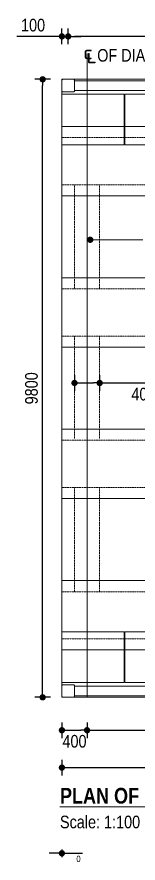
# Model space of a CAD drawing. Header units: inches. Extents: x -36047 to 217865, y -75686 to -40231.
# Drawn here: x 51245 to 53171, y -57635 to -44217 of the extents above; entities that cross this region are included whole.
import ezdxf

# ---------------------------------------------------------------- set-up
doc = ezdxf.new("R2010")
doc.units = ezdxf.units.IN
doc.header["$LTSCALE"] = 3
doc.header["$MEASUREMENT"] = 0
doc.header["$PDMODE"] = 34
doc.linetypes.add('CENTER', pattern=[2, 1.25, -0.25, 0.25, -0.25])
doc.linetypes.add('DASHED2', pattern=[0.375, 0.25, -0.125])
for name, color, linetype, lineweight in [('Center Line', 9, 'Continuous', 15), ('Conc out', 6, 'Continuous', 15), ('Concrete', 4, 'Continuous', 20), ('Deck Slab', 171, 'Continuous', 20), ('DIMS', 150, 'Continuous', 9), ('DIMS @ 100', 150, 'Continuous', 9), ('Ralling', 140, 'Continuous', 20), ('Re-bar', 1, 'Continuous', 30), ('Re-bar @ 50', 1, 'Continuous', 30), ('Text_Normal @ 100', 7, 'Continuous', 25), ('Text_Title @ 100', 1, 'Continuous', 20)]:
    doc.layers.add(name, color=color, linetype=linetype, lineweight=lineweight)
doc.styles.add('Swis Cn BT', font='swissc.ttf')
doc.styles.add('SWIS_B_T', font='swisscb.ttf', dxfattribs={"height": 2.5})
doc.styles.add('SWIS_R_N', font='swissc.ttf', dxfattribs={"height": 2})
doc.dimstyles.new('dim _100', dxfattribs={"dimscale": 100, "dimtxt": 1.75, "dimasz": 1.75, "dimexe": 1, "dimexo": 2, "dimgap": 1, "dimtad": 1, "dimdec": 0, "dimzin": 0, "dimdsep": 46, "dimtxsty": 'Swis Cn BT', "dimcen": 0.09, "dimclrd": 256, "dimclre": 256, "dimclrt": 256, "dimadec": 3, "dimazin": 0, "dimtfac": 1, "dimtdec": 0, "dimtofl": 0, "dimtmove": 0, "dimatfit": 3, "dimfxl": 1, "dimtolj": 1, "dimtzin": 0, "dimlwd": -1, "dimlwe": -1, "dimarcsym": 0})
doc.dimstyles.new('Dot_Anno', dxfattribs={"dimtxt": 2, "dimasz": 1, "dimexe": 1.25, "dimexo": 0.75, "dimgap": 0.75, "dimtad": 2, "dimdec": 0, "dimzin": 0, "dimdsep": 46, "dimtxsty": 'SWIS_R_N', "dimblk": 'DOT', "dimcen": 0.5, "dimadec": 0, "dimazin": 0, "dimtfac": 1, "dimtdec": 0, "dimtofl": 0, "dimtmove": 0, "dimatfit": 3, "dimfxl": 1.25, "dimfxlon": 1, "dimtolj": 1, "dimtzin": 0, "dimarcsym": 0})
doc.dimstyles.new('Dot_Blanck', dxfattribs={"dimtxt": 2, "dimasz": 2, "dimexe": 1.25, "dimexo": 0.75, "dimgap": 0.75, "dimtad": 2, "dimdec": 0, "dimzin": 0, "dimdsep": 46, "dimtxsty": 'SWIS_R_N', "dimblk": 'DOT', "dimcen": 0.5, "dimadec": 0, "dimazin": 0, "dimtfac": 1, "dimtdec": 0, "dimtofl": 0, "dimtmove": 0, "dimatfit": 3, "dimldrblk": 'DOTBLANK', "dimfxl": 1.25, "dimfxlon": 1, "dimtolj": 1, "dimtzin": 0, "dimarcsym": 0})

# ---------------------------------------------------------------- blocks, each defined once
blk = doc.blocks.new('_Dot')
at = {"color": 0, "linetype": 'ByBlock', "lineweight": -2}
blk.add_line((-0.5, 0), (-1, 0), dxfattribs=at)
at = {"color": 0, "linetype": 'ByBlock', "const_width": 0.5}
blk.add_lwpolyline([(-0.25, 0, 1), (0.25, 0, 1)], format="xyb", close=True, dxfattribs=at)
blk = doc.blocks.new('*D109')
at = {"layer": 'DEFPOINTS', "color": 0, "transparency": 16777216}
for p in [(51960, -55006), (52360, -55006), (52360, -55528)]:
    blk.add_point(p, dxfattribs=at)
at = {"layer": 'DIMS', "color": 0, "lineweight": -2, "transparency": 16777216}
for p, q in [((51960, -55403), (51960, -55653)), ((52360, -55403), (52360, -55653)), ((52060, -55528), (52260, -55528))]:
    blk.add_line(p, q, dxfattribs=at)
at = {"layer": 'DIMS', "color": 0, "lineweight": -2, "transparency": 16777216, "xscale": 100, "yscale": 100, "zscale": 100, "rotation": 180}
blk.add_blockref('_Dot', (51960, -55528), dxfattribs=at)
at = {"layer": 'DIMS', "color": 0, "lineweight": -2, "transparency": 16777216, "xscale": 100, "yscale": 100, "zscale": 100}
blk.add_blockref('_Dot', (52360, -55528), dxfattribs=at)
at = {"layer": 'DIMS', "color": 0, "transparency": 16777216, "insert": (52160, -55705), "char_height": 200, "attachment_point": 5, "style": 'SWIS_R_N'}
blk.add_mtext('\\A1;400', dxfattribs=at)
blk = doc.blocks.new('*D111')
at = {"layer": 'DEFPOINTS', "color": 0, "transparency": 16777216}
for p in [(52160, -49814), (52560, -49814), (52560, -50021)]:
    blk.add_point(p, dxfattribs=at)
at = {"layer": 'DIMS', "color": 0, "lineweight": -2, "transparency": 16777216}
for p, q in [((52160, -49896), (52160, -50146)), ((52560, -49896), (52560, -50146)), ((52260, -50021), (52460, -50021)), ((52560, -50021), (53519, -50021))]:
    blk.add_line(p, q, dxfattribs=at)
at = {"layer": 'DIMS', "color": 0, "lineweight": -2, "transparency": 16777216, "xscale": 100, "yscale": 100, "zscale": 100, "rotation": 180}
blk.add_blockref('_Dot', (52160, -50021), dxfattribs=at)
at = {"layer": 'DIMS', "color": 0, "lineweight": -2, "transparency": 16777216, "xscale": 100, "yscale": 100, "zscale": 100}
blk.add_blockref('_Dot', (52560, -50021), dxfattribs=at)
at = {"layer": 'DIMS', "color": 0, "transparency": 16777216, "insert": (53255, -50199), "char_height": 200, "attachment_point": 5, "style": 'SWIS_R_N'}
blk.add_mtext('\\A1;400', dxfattribs=at)
blk = doc.blocks.new('*D112')
at = {"layer": 'DEFPOINTS', "color": 0, "transparency": 16777216}
for p in [(51960, -44526), (51960, -45206), (52060, -45206)]:
    blk.add_point(p, dxfattribs=at)
at = {"layer": 'DIMS', "color": 0, "lineweight": -2, "transparency": 16777216}
for p, q in [((51960, -44651), (51960, -44401)), ((52060, -44651), (52060, -44401)), ((51860, -44526), (51245, -44526)), ((52160, -44526), (52260, -44526))]:
    blk.add_line(p, q, dxfattribs=at)
at = {"layer": 'DIMS', "color": 0, "lineweight": -2, "transparency": 16777216, "xscale": 100, "yscale": 100, "zscale": 100}
blk.add_blockref('_Dot', (51960, -44526), dxfattribs=at)
at = {"layer": 'DIMS', "color": 0, "lineweight": -2, "transparency": 16777216, "xscale": 100, "yscale": 100, "zscale": 100, "rotation": 180}
blk.add_blockref('_Dot', (52060, -44526), dxfattribs=at)
at = {"layer": 'DIMS', "color": 0, "transparency": 16777216, "insert": (51502, -44348), "char_height": 200, "attachment_point": 5, "style": 'SWIS_R_N'}
blk.add_mtext('\\A1;100', dxfattribs=at)
blk = doc.blocks.new('*D114')
at = {"layer": 'DEFPOINTS', "color": 0, "transparency": 16777216}
for p in [(52360, -55006), (62090, -55006), (62090, -55528)]:
    blk.add_point(p, dxfattribs=at)
at = {"layer": 'DIMS', "color": 0, "lineweight": -2, "transparency": 16777216}
for p, q in [((52360, -55403), (52360, -55653)), ((62090, -55403), (62090, -55653)), ((52460, -55528), (61990, -55528))]:
    blk.add_line(p, q, dxfattribs=at)
at = {"layer": 'DIMS', "color": 0, "lineweight": -2, "transparency": 16777216, "xscale": 100, "yscale": 100, "zscale": 100, "rotation": 180}
blk.add_blockref('_Dot', (52360, -55528), dxfattribs=at)
at = {"layer": 'DIMS', "color": 0, "lineweight": -2, "transparency": 16777216, "xscale": 100, "yscale": 100, "zscale": 100}
blk.add_blockref('_Dot', (62090, -55528), dxfattribs=at)
at = {"layer": 'DIMS', "color": 0, "transparency": 16777216, "insert": (56278, -55705), "char_height": 200, "attachment_point": 5, "style": 'SWIS_R_N'}
blk.add_mtext('\\A1;9730', dxfattribs=at)
blk = doc.blocks.new('*D117')
at = {"layer": 'DEFPOINTS', "color": 0, "transparency": 16777216}
for p in [(52060, -44526), (52060, -45206), (66850, -45206)]:
    blk.add_point(p, dxfattribs=at)
at = {"layer": 'DIMS', "color": 0, "lineweight": -2, "transparency": 16777216}
for p, q in [((52060, -44651), (52060, -44401)), ((66850, -44651), (66850, -44401)), ((66750, -44526), (52160, -44526))]:
    blk.add_line(p, q, dxfattribs=at)
at = {"layer": 'DIMS', "color": 0, "lineweight": -2, "transparency": 16777216, "xscale": 100, "yscale": 100, "zscale": 100, "rotation": 180}
blk.add_blockref('_Dot', (52060, -44526), dxfattribs=at)
at = {"layer": 'DIMS', "color": 0, "lineweight": -2, "transparency": 16777216, "xscale": 100, "yscale": 100, "zscale": 100}
blk.add_blockref('_Dot', (66850, -44526), dxfattribs=at)
at = {"layer": 'DIMS', "color": 0, "transparency": 16777216, "insert": (58458, -44348), "char_height": 200, "attachment_point": 5, "style": 'SWIS_R_N'}
blk.add_mtext('\\A1;9x1475+1x1515=14790', dxfattribs=at)
blk = doc.blocks.new('*U28')
at = {"layer": 'Deck Slab', "lineweight": 15}
blk.add_lwpolyline([(-495, 402.5), (495, 402.5), (495, -402.5), (-495, -402.5)], close=True, dxfattribs=at)
blk = doc.blocks.new('*U29')
at = {"color": 0, "linetype": 'ByBlock', "lineweight": -2, "transparency": 16777216}
for p in [(0, 0), (1000, 0)]:
    blk.add_blockref('*U28', p, dxfattribs=at)
blk = doc.blocks.new('*D123')
at = {"layer": 'DEFPOINTS', "color": 0, "transparency": 16777216}
for p in [(51960, -55006), (81960, -55006), (81960, -56121)]:
    blk.add_point(p, dxfattribs=at)
at = {"layer": 'DIMS', "color": 0, "lineweight": -2, "transparency": 16777216}
for p, q in [((51960, -55996), (51960, -56246)), ((81960, -55996), (81960, -56246)), ((52060, -56121), (81860, -56121))]:
    blk.add_line(p, q, dxfattribs=at)
at = {"layer": 'DIMS', "color": 0, "lineweight": -2, "transparency": 16777216, "xscale": 100, "yscale": 100, "zscale": 100, "rotation": 180}
blk.add_blockref('_Dot', (51960, -56121), dxfattribs=at)
at = {"layer": 'DIMS', "color": 0, "lineweight": -2, "transparency": 16777216, "xscale": 100, "yscale": 100, "zscale": 100}
blk.add_blockref('_Dot', (81960, -56121), dxfattribs=at)
at = {"layer": 'DIMS', "color": 0, "transparency": 16777216, "insert": (67063, -56299), "char_height": 200, "attachment_point": 5, "style": 'SWIS_R_N'}
blk.add_mtext('\\A1;30000', dxfattribs=at)
blk = doc.blocks.new('*U30')
at = {"layer": 'Deck Slab', "lineweight": 15}
blk.add_lwpolyline([(-495, 402.5), (495, 402.5), (495, -402.5), (-495, -402.5)], close=True, dxfattribs=at)
blk = doc.blocks.new('*U31')
at = {"color": 0, "linetype": 'ByBlock', "lineweight": -2, "transparency": 16777216}
for p in [(0, 0), (1000, 0)]:
    blk.add_blockref('*U30', p, dxfattribs=at)
blk = doc.blocks.new('*U43')
at = {"layer": 'Ralling'}
for p, q in [((537, 75), (-738, 75)), ((537, -75), (-738, -75))]:
    blk.add_line(p, q, dxfattribs=at)
blk.add_lwpolyline([(725, -100), (550, -100), (537, -88), (537, 88), (550, 100), (725, 100), (738, 88), (738, -88)], close=True, dxfattribs=at)
blk = doc.blocks.new('*U44')
at = {"color": 0, "linetype": 'ByBlock', "lineweight": -2, "transparency": 16777216}
for p in [(0, 0), (1475, 0), (2950, 0), (4425, 0), (5900, 0), (7375, 0), (8850, 0), (10325, 0), (11800, 0)]:
    blk.add_blockref('*U43', p, dxfattribs=at)
blk = doc.blocks.new('*D124')
at = {"layer": 'DEFPOINTS', "color": 0, "transparency": 16777216}
for p in [(51960, -45206), (51960, -55006), (51960, -57480)]:
    blk.add_point(p, dxfattribs=at)
at = {"layer": 'Re-bar', "color": 0, "lineweight": -2, "transparency": 16777216}
for p, q in [((51960, -57418), (51960, -57543)), ((51960, -57418), (51960, -57543)), ((51860, -57480), (51760, -57480)), ((52060, -57480), (52289, -57480))]:
    blk.add_line(p, q, dxfattribs=at)
at = {"layer": 'Re-bar', "color": 0, "lineweight": -2, "transparency": 16777216, "xscale": 100, "yscale": 100, "zscale": 100}
blk.add_blockref('_Dot', (51960, -57480), dxfattribs=at)
at = {"layer": 'Re-bar', "color": 0, "lineweight": -2, "transparency": 16777216, "xscale": 100, "yscale": 100, "zscale": 100, "rotation": 180}
blk.add_blockref('_Dot', (51960, -57480), dxfattribs=at)
at = {"layer": 'Re-bar', "color": 0, "transparency": 16777216, "insert": (52224, -57569), "char_height": 100, "attachment_point": 5, "style": 'SWIS_R_N'}
blk.add_mtext('\\A1;0', dxfattribs=at)
blk = doc.blocks.new('_DotBlank')
at = {"color": 0, "linetype": 'ByBlock', "lineweight": -2}
blk.add_line((-0.5, 0), (-1, 0), dxfattribs=at)
blk.add_circle((0, 0), 0.5, dxfattribs=at)
blk = doc.blocks.new('*U127')
at = {"layer": 'Ralling'}
for p, q in [((537, 75), (-738, 75)), ((537, -75), (-738, -75))]:
    blk.add_line(p, q, dxfattribs=at)
blk.add_lwpolyline([(725, -100), (550, -100), (537, -88), (537, 88), (550, 100), (725, 100), (738, 88), (738, -88)], close=True, dxfattribs=at)
blk = doc.blocks.new('*U128')
at = {"color": 0, "linetype": 'ByBlock', "lineweight": -2, "transparency": 16777216}
for p in [(0, 0), (1475, 0), (2950, 0), (4425, 0), (5900, 0), (7375, 0), (8850, 0), (10325, 0), (11800, 0)]:
    blk.add_blockref('*U127', p, dxfattribs=at)
blk = doc.blocks.new('*D157')
at = {"layer": 'DEFPOINTS', "color": 0, "transparency": 16777216}
for p in [(51654, -45206), (51960, -45206), (51960, -55006)]:
    blk.add_point(p, dxfattribs=at)
at = {"layer": 'DIMS', "color": 0, "lineweight": -2, "transparency": 16777216}
for p, q in [((51779, -45206), (51529, -45206)), ((51654, -54906), (51654, -45306)), ((51779, -55006), (51529, -55006))]:
    blk.add_line(p, q, dxfattribs=at)
at = {"layer": 'DIMS', "color": 0, "lineweight": -2, "transparency": 16777216, "xscale": 100, "yscale": 100, "zscale": 100}
for p, rotation in [((51654, -45206), 90), ((51654, -55006), 270)]:
    blk.add_blockref('_Dot', p, dxfattribs=dict(at, rotation=rotation))
at = {"layer": 'DIMS', "color": 0, "transparency": 16777216, "insert": (51477, -50106), "char_height": 200, "attachment_point": 5, "rotation": 90, "style": 'SWIS_R_N'}
blk.add_mtext('\\A1;9800', dxfattribs=at)

msp = doc.modelspace()

# ---------------------------------------------------------------- linework, layer by layer
at = {"layer": 'Center Line', "linetype": 'CENTER', "ltscale": 1.5}
msp.add_line((52360, -55005.9), (52360, -44798.5), dxfattribs=at)
at = {"layer": 'Conc out'}
for p, q in [((81960, -45955.9), (51960, -45955.9)), ((81960, -47055.9), (51960, -47055.9)), ((81960, -48355.9), (51960, -48355.9)), ((81960, -49455.9), (51960, -49455.9)), ((81960, -50755.9), (51960, -50755.9)), ((81960, -51855.9), (51960, -51855.9)), ((81960, -53155.9), (51960, -53155.9)), ((81960, -54255.9), (51960, -54255.9))]:
    msp.add_line(p, q, dxfattribs=at)
at = {"layer": 'Concrete', "color": 4, "ltscale": 1.5}
for p, q in [((51960, -55005.9), (51960, -45205.9)), ((81960, -55005.9), (51960, -55005.9))]:
    msp.add_line(p, q, dxfattribs=at)
at = {"layer": 'Concrete', "color": 4, "linetype": 'DASHED2', "ltscale": 1.5}
for p, q in [((51960, -45205.9), (81960, -45205.9)), ((81960, -46130.9), (51960, -46130.9)), ((81960, -46880.9), (51960, -46880.9)), ((52160, -46880.9), (52160, -48530.9)), ((52560, -46880.9), (52560, -48530.9)), ((81960, -48530.9), (51960, -48530.9)), ((81960, -49280.9), (51960, -49280.9)), ((52160, -50905.9), (52160, -49280.9)), ((52560, -50905.9), (52560, -49280.9)), ((81960, -50930.9), (51960, -50930.9)), ((81960, -51680.9), (51960, -51680.9)), ((52160, -53330.9), (52160, -51680.9)), ((52560, -53330.9), (52560, -51680.9)), ((81960, -53330.9), (51960, -53330.9)), ((81960, -54080.9), (51960, -54080.9)), ((51960, -55005.9), (81960, -55005.9))]:
    msp.add_line(p, q, dxfattribs=at)
at = {"layer": 'Ralling'}
for p, q in [((51960, -45205.9), (81960, -45205.9)), ((51972.5, -45205.9), (51960, -45218.4)), ((51960, -45218.4), (51960, -45393.4)), ((52147.5, -45205.9), (51972.5, -45205.9)), ((52160, -45218.4), (52147.5, -45205.9)), ((52160, -45393.4), (52160, -45218.4)), ((51960, -45393.4), (51972.5, -45405.9)), ((51972.5, -45405.9), (52147.5, -45405.9)), ((52147.5, -45405.9), (52160, -45393.4)), ((51960, -54818.4), (51972.5, -54805.9)), ((51960, -54993.4), (51960, -54818.4)), ((51972.5, -54805.9), (52147.5, -54805.9)), ((52147.5, -54805.9), (52160, -54818.4)), ((52160, -54818.4), (52160, -54993.4)), ((51972.5, -55005.9), (51960, -54993.4)), ((51960, -55005.9), (81960, -55005.9)), ((52147.5, -55005.9), (51972.5, -55005.9)), ((52160, -54993.4), (52147.5, -55005.9))]:
    msp.add_line(p, q, dxfattribs=at)
for points in [[(51972.5, -45405.9), (52147.5, -45405.9), (52160, -45393.4), (52160, -45218.4), (52147.5, -45205.9), (51972.5, -45205.9), (51960, -45218.4), (51960, -45393.4)], [(51972.5, -54805.9), (52147.5, -54805.9), (52160, -54818.4), (52160, -54993.4), (52147.5, -55005.9), (51972.5, -55005.9), (51960, -54993.4), (51960, -54818.4)]]:
    msp.add_lwpolyline(points, close=True, dxfattribs=at)

# ---------------------------------------------------------------- block references
for name, p in [('*U44', (52897.5, -45305.9)), ('*U29', (52455, -45843.4))]:
    msp.add_blockref(name, p)
at = {"xscale": -1, "rotation": 180}
for name, p in [('*U31', (52455, -54368.4)), ('*U128', (52897.5, -54905.9))]:
    msp.add_blockref(name, p, dxfattribs=at)

# ---------------------------------------------------------------- texts
at = {"layer": 'Text_Normal @ 100', "style": 'SWIS_R_N'}
msp.add_text('Scale: 1:100', height=200, dxfattribs=at).set_placement((51929.4, -57083.3))
at = {"layer": 'Text_Normal @ 100', "insert": (52298.1, -44675.8), "char_height": 200, "width": 3457.556, "attachment_point": 1, "style": 'SWIS_R_N'}
msp.add_mtext('{\\fISOCPEUR|b0|i0|c0|p34;\\H1.25x;℄} OF DIAPHRAGM', dxfattribs=at)
at = {"layer": 'Text_Title @ 100', "style": 'SWIS_B_T'}
msp.add_text('%%UPLAN OF DECK', height=250, dxfattribs=at).set_placement((51929.4, -56691.9))

# ---------------------------------------------------------------- dimensions: what is measured, and where the dimension line sits
at = {"layer": 'DIMS @ 100'}
for base, p1, angle, picture, middle in [((51960, -44525.6), (52060, -45205.9), 180, '*D112', (51502.4, -44347.9)), ((51654.3, -45205.9), (51960, -55005.9), 90, '*D157', (51476.7, -50105.9))]:
    dim = msp.add_linear_dim(base=base, p1=p1, p2=(51960, -45205.9), angle=angle, dimstyle='Dot_Anno', override={"dimscale": 100, "dimtix": 0, "dimtofl": 0, "dimtmove": 0, "dimatfit": 3}, dxfattribs=at)
    dim.commit()
    dim.dimension.update_dxf_attribs({"geometry": picture, "text_midpoint": middle})
dim = msp.add_linear_dim(base=(52060, -44525.6), p1=(66850, -45205.9), p2=(52060, -45205.9), angle=180, text='9x1475+1x1515=<>', dimstyle='Dot_Anno', override={"dimscale": 100, "dimtix": 0, "dimtofl": 0, "dimtmove": 0, "dimatfit": 3}, dxfattribs=at)
dim.commit()
dim.dimension.update_dxf_attribs({"geometry": '*D117', "text_midpoint": (58458.1, -44525.6), "dimtype": 128})
for base, p1, p2, picture, middle in [((52560, -50021), (52160, -49813.8), (52560, -49813.8), '*D111', (53255.2, -50021)), ((52360, -55527.5), (51960, -55005.9), (52360, -55005.9), '*D109', (52160, -55527.5)), ((81960, -56121.3), (51960, -55005.9), (81960, -55005.9), '*D123', (67063.3, -56121.3)), ((62090, -55527.5), (52360, -55005.9), (62090, -55005.9), '*D114', (56278.3, -55527.5))]:
    dim = msp.add_linear_dim(base=base, p1=p1, p2=p2, dimstyle='Dot_Anno', override={"dimscale": 100, "dimtix": 0, "dimtofl": 0, "dimtmove": 0, "dimatfit": 3}, dxfattribs=at)
    dim.commit()
    dim.dimension.update_dxf_attribs({"geometry": picture, "text_midpoint": middle, "dimtype": 128})
at = {"layer": 'Re-bar @ 50'}
dim = msp.add_linear_dim(base=(51959.9708818, -57480.4746396), p1=(51959.9708818, -45205.9009391), p2=(51959.9708818, -55005.9009391), dimstyle='Dot_Blanck', override={"dimscale": 50, "dimtix": 0, "dimtofl": 0, "dimtmove": 0, "dimatfit": 3}, dxfattribs=at)
dim.commit()
dim.dimension.update_dxf_attribs({"geometry": '*D124', "text_midpoint": (52224.4838688, -57569.2408734)})

# ---------------------------------------------------------------- leaders
at = {"layer": 'DIMS'}
msp.add_leader([(52410, -47750.7), (53245.2, -47750.7)], dimstyle='dim _100', override={"dimasz": 1, "dimtad": 0, "dimldrblk": 'Dot'}, dxfattribs=at)

doc.saveas('drawing.dxf')
